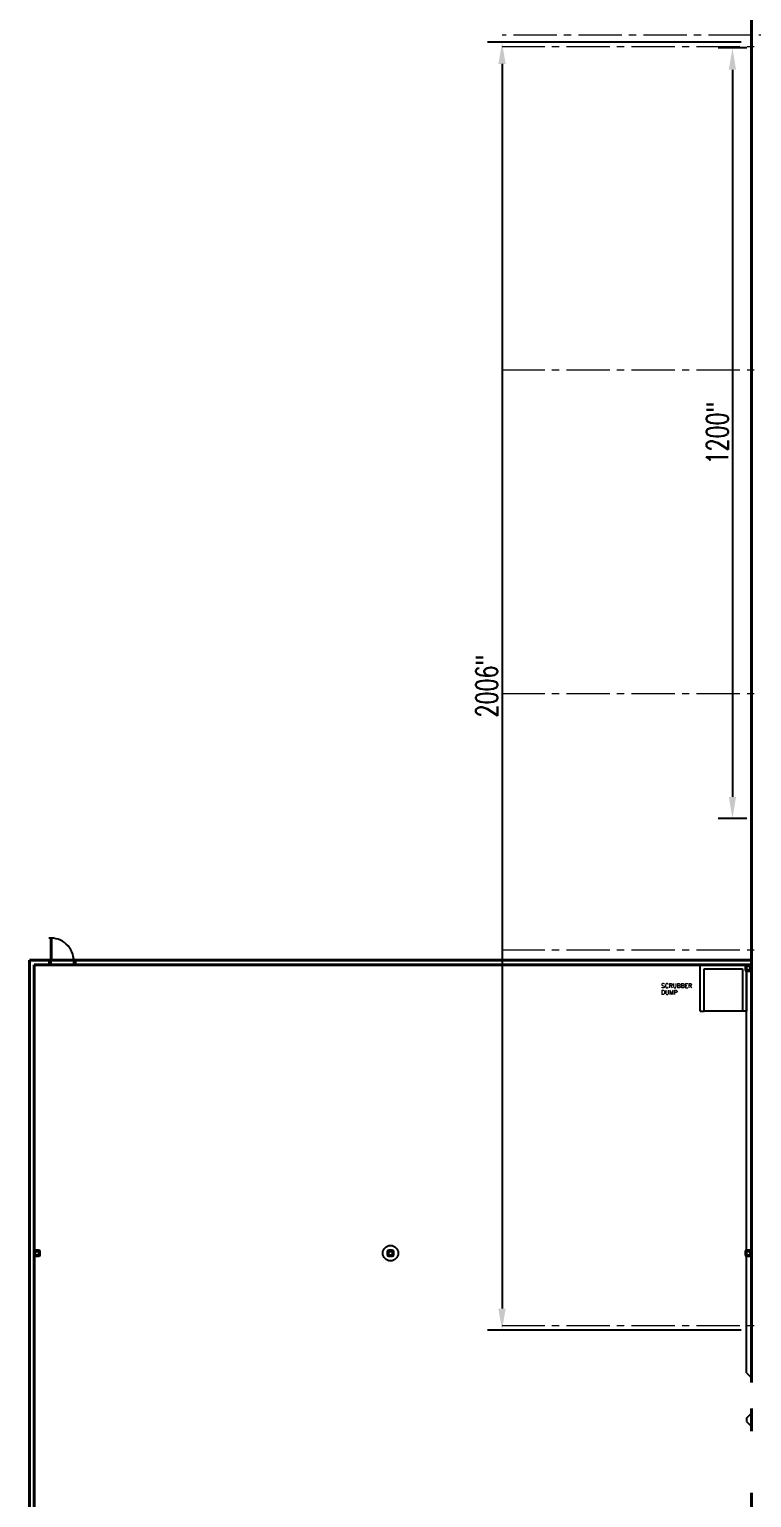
# Model space of a CAD drawing. Header units: inches. Extents: x -1028 to 37906, y -2339 to 19896.
# Drawn here: x 278 to 1403, y -262 to 2025 of the extents above; entities that cross this region are included whole.
import ezdxf

# ---------------------------------------------------------------- set-up
doc = ezdxf.new("R2010")
doc.units = ezdxf.units.IN
doc.header["$LTSCALE"] = 90
doc.header["$MEASUREMENT"] = 0
doc.linetypes.add('CENTER2', pattern=[1.125, 0.75, -0.125, 0.125, -0.125])
for name, color, linetype, lineweight in [('X02461AFP1$0$UCB', 1, 'Continuous', 25), ('X02461AFP1$0$UCENTER', 9, 'CENTER2', 13), ('X02461AFP1$0$UCOL_CVR', 2, 'Continuous', 25), ('X02461AFP1$0$UCOLS', 6, 'Continuous', 40), ('X02461AFP1$0$UCURB1', 4, 'Continuous', 25), ('X02461AFP1$0$UDR', 1, 'Continuous', 25), ('X02461AFP1$0$UNO', 7, 'Continuous', 40), ('X02461AFP1$0$UWI1', 6, 'Continuous', 40), ('X02461AFP1$0$UWT', 7, 'Continuous', 40), ('X02461AFP1$0$UWTH', 7, 'Continuous', 40)]:
    doc.layers.add(name, color=color, linetype=linetype, lineweight=lineweight)
doc.styles.add('2thirds', font='romans.shx', dxfattribs={"width": 0.7})
doc.styles.add('X02461AFP1$0$3-32', font='ROMANS.SHX', dxfattribs={"height": 22.5})
doc.dimstyles.new('2tfrac16', dxfattribs={"dimscale": 360, "dimtxt": 0.0938, "dimasz": 0.0938, "dimexe": 0.0625, "dimexo": 0.0625, "dimgap": 0.01, "dimtad": 1, "dimdec": 4, "dimzin": 1, "dimdsep": 46, "dimlunit": 5, "dimtxsty": '2thirds', "dimcen": 0.09, "dimclrd": 256, "dimclre": 256, "dimclrt": 256, "dimadec": 0, "dimazin": 0, "dimtfac": 0.75, "dimtdec": 4, "dimtofl": 0, "dimtmove": 0, "dimatfit": 0, "dimfxl": 1, "dimfrac": 2, "dimtolj": 1, "dimtzin": 0, "dimarcsym": 0})

# ---------------------------------------------------------------- blocks, each defined once
blk = doc.blocks.new('X02461AFP1$0$30DRM')
for p, q in [((2, 2.5), (2, 38.5)), ((3.8, 2.5), (3.8, 38.4)), ((2, 2.5), (3.8, 2.5)), ((3.8, 2.5), (3.8, 2.5))]:
    blk.add_line(p, q)
for points in [[(0, -2.5), (0, 2.5), (2, 2.5), (2, -2.5)], [(38, -2.5), (38, 2.5), (40, 2.5), (40, -2.5)]]:
    blk.add_lwpolyline(points, close=True)
blk.add_arc((2, 2.5), 36, 0, 95)
blk = doc.blocks.new('*D201')
at = {"lineweight": -2}
for p, q in [((1395.5, 1996), (1350.6, 1996)), ((1373.1, 1962.2), (1373.1, 829.7)), ((1395.5, 796), (1350.6, 796))]:
    blk.add_line(p, q, dxfattribs=at)
for points in [[(1367.4, 1962.2), (1378.7, 1962.2), (1373.1, 1996)], [(1367.4, 829.7), (1378.7, 829.7), (1373.1, 796)]]:
    blk.add_solid(points)
at = {"layer": 'Defpoints', "color": 0}
for p in [(1418, 1996), (1373.1, 796), (1418, 796)]:
    blk.add_point(p, dxfattribs=at)
at = {"insert": (1349.4, 1396), "char_height": 33.77, "attachment_point": 5, "rotation": 90, "style": '2thirds'}
blk.add_mtext('\\A1;1200"', dxfattribs=at)
blk = doc.blocks.new('*D202')
at = {"lineweight": -2}
for p, q in [((1386.5, 2005), (991.7, 2005)), ((1014.2, 1971.2), (1014.2, 32.8)), ((1386.5, -1), (991.7, -1))]:
    blk.add_line(p, q, dxfattribs=at)
for points in [[(1008.5, 1971.2), (1019.8, 1971.2), (1014.2, 2005)], [(1008.5, 32.8), (1019.8, 32.8), (1014.2, -1)]]:
    blk.add_solid(points)
at = {"layer": 'Defpoints', "color": 0}
for p in [(1409, 2005), (1014.2, -1), (1409, -1)]:
    blk.add_point(p, dxfattribs=at)
at = {"insert": (990.5, 1002), "char_height": 33.77, "attachment_point": 5, "rotation": 90, "style": '2thirds'}
blk.add_mtext('\\A1;2006"', dxfattribs=at)

msp = doc.modelspace()

# ---------------------------------------------------------------- linework, layer by layer
at = {"layer": 'X02461AFP1$0$UCB'}
for p, q in [((1394.978386, -67.144943), (1394.978386, 567.980317)), ((1394.978386, -67.144943), (1402.978386, -75.144943)), ((1394.978386, -138.144943), (1402.978386, -130.144943)), ((1394.978386, -138.144943), (1394.978386, -143.05993)), ((1394.978386, -143.05993), (1402.838338, -150.919883))]:
    msp.add_line(p, q, dxfattribs=at)
at = {"layer": 'X02461AFP1$0$UCENTER'}
for p, q in [((2719.348766, 2015.985913), (1014.154905, 2015.985913)), ((7358.264777, 1997.985913), (1014.154905, 1997.985913)), ((7358.264777, 1493.985913), (1014.154905, 1493.985913)), ((7358.264777, 989.985913), (1014.154905, 989.985913)), ((7358.264777, 590.920627), (1014.154905, 590.920627)), ((7358.264777, 5.985913), (1014.154905, 5.985913))]:
    msp.add_line(p, q, dxfattribs=at)
at = {"layer": 'X02461AFP1$0$UCOL_CVR'}
msp.add_circle((840.478934, 118.985913), 12, dxfattribs=at)
at = {"layer": 'X02461AFP1$0$UCOLS'}
for points in [[(1400.728386, 558.980317, 0.4142135624), (1401.978386, 560.230317), (1401.978386, 565.730317, 0.4142135624), (1400.728386, 566.980317), (1395.228386, 566.980317, 0.4142135624), (1393.978386, 565.730317), (1393.978386, 560.230317, 0.4142135624), (1395.228386, 558.980317)], [(1400.728386, 559.605317, 0.4142135624), (1401.353386, 560.230317), (1401.353386, 565.730317, 0.4142135624), (1400.728386, 566.355317), (1395.228386, 566.355317, 0.4142135624), (1394.603386, 565.730317), (1394.603386, 560.230317, 0.4142135624), (1395.228386, 559.605317)], [(292.729483, 114.985913, 0.4142135624), (293.979483, 116.235913), (293.979483, 121.735913, 0.4142135624), (292.729483, 122.985913), (287.229483, 122.985913, 0.4142135624), (285.979483, 121.735913), (285.979483, 116.235913, 0.4142135624), (287.229483, 114.985913)], [(292.729483, 115.610913, 0.4142135624), (293.354483, 116.235913), (293.354483, 121.735913, 0.4142135624), (292.729483, 122.360913), (287.229483, 122.360913, 0.4142135624), (286.604483, 121.735913), (286.604483, 116.235913, 0.4142135624), (287.229483, 115.610913)], [(843.228934, 114.985913, 0.4142135624), (844.478934, 116.235913), (844.478934, 121.735913, 0.4142135624), (843.228934, 122.985913), (837.728934, 122.985913, 0.4142135624), (836.478934, 121.735913), (836.478934, 116.235913, 0.4142135624), (837.728934, 114.985913)], [(843.228934, 115.610913, 0.4142135624), (843.853934, 116.235913), (843.853934, 121.735913, 0.4142135624), (843.228934, 122.360913), (837.728934, 122.360913, 0.4142135624), (837.103934, 121.735913), (837.103934, 116.235913, 0.4142135624), (837.728934, 115.610913)], [(1400.728386, 114.985913, 0.4142135624), (1401.978386, 116.235913), (1401.978386, 121.735913, 0.4142135624), (1400.728386, 122.985913), (1395.228386, 122.985913, 0.4142135624), (1393.978386, 121.735913), (1393.978386, 116.235913, 0.4142135624), (1395.228386, 114.985913)], [(1400.728386, 115.610913, 0.4142135624), (1401.353386, 116.235913), (1401.353386, 121.735913, 0.4142135624), (1400.728386, 122.360913), (1395.228386, 122.360913, 0.4142135624), (1394.603386, 121.735913), (1394.603386, 116.235913, 0.4142135624), (1395.228386, 115.610913)]]:
    msp.add_lwpolyline(points, format="xyb", close=True, dxfattribs=at)
at = {"layer": 'X02461AFP1$0$UCURB1'}
for p, q in [((1322.978386, 495.980317), (1322.978386, 567.980317)), ((1328.978386, 561.980317), (1388.978386, 561.980317)), ((1328.978386, 495.980317), (1328.978386, 561.980317)), ((1388.978386, 561.980317), (1388.978386, 495.980317)), ((1394.978386, 567.980317), (1394.978386, 495.980317)), ((1322.978386, 495.980317), (1328.978386, 495.980317)), ((1388.978386, 495.980317), (1328.978386, 495.980317)), ((1394.978386, 495.980317), (1388.978386, 495.980317))]:
    msp.add_line(p, q, dxfattribs=at)
at = {"layer": 'X02461AFP1$0$UWI1'}
for p, q in [((1402.978386, -82.644943), (1402.978386, 3339.743265)), ((1402.978386, -122.644943), (1402.978386, -158.269943)), ((1402.978386, -254.269943), (1402.978386, -609.019683))]:
    msp.add_line(p, q, dxfattribs=at)
at = {"layer": 'X02461AFP1$0$UWT'}
for p, q in [((277.979483, 575.230317), (277.979483, -340.019683)), ((309.229483, 575.230317), (277.979483, 575.230317)), ((309.229483, 567.980317), (309.229483, 575.230317)), ((1402.978386, 575.230317), (349.229483, 575.230317)), ((349.229483, 567.980317), (349.229483, 575.230317)), ((1402.978386, 567.980317), (1402.978386, 575.230317)), ((285.229483, 567.980317), (285.229483, -332.769683)), ((309.229483, 567.980317), (285.229483, 567.980317)), ((1402.978386, 567.980317), (349.229483, 567.980317)), ((1322.978386, 567.980317), (1394.978386, 567.980317))]:
    msp.add_line(p, q, dxfattribs=at)
at = {"layer": 'X02461AFP1$0$UWTH'}
for p, q in [((309.229483, 575.230317), (349.229483, 575.230317)), ((309.229483, 567.980317), (349.229483, 567.980317))]:
    msp.add_line(p, q, dxfattribs=at)

# ---------------------------------------------------------------- block references
at = {"layer": 'X02461AFP1$0$UDR'}
msp.add_blockref('X02461AFP1$0$30DRM', (309.229483, 571.230317), dxfattribs=at)

# ---------------------------------------------------------------- texts
at = {"layer": 'X02461AFP1$0$UNO', "style": 'X02461AFP1$0$3-32'}
for s, p in [('SCRUBBER', (1262.167483, 532.162752)), ('DUMP', (1262.167483, 521.749076))]:
    msp.add_text(s, height=6.75, dxfattribs=at).set_placement(p)

# ---------------------------------------------------------------- dimensions: what is measured, and where the dimension line sits
for base, p1, p2, picture, middle in [((1014.154905, -1.014087), (1408.978386, 2004.976874), (1408.978386, -1.014087), '*D202', (990.454905, 1001.981393)), ((1373.077823, 795.976874), (1417.978386, 1995.976874), (1417.978386, 795.976874), '*D201', (1349.377823, 1395.976874))]:
    dim = msp.add_linear_dim(base=base, p1=p1, p2=p2, angle=90, dimstyle='2tfrac16', override={"dimpost": '"'})
    dim.commit()
    dim.dimension.update_dxf_attribs({"geometry": picture, "text_midpoint": middle})

doc.saveas('drawing.dxf')
